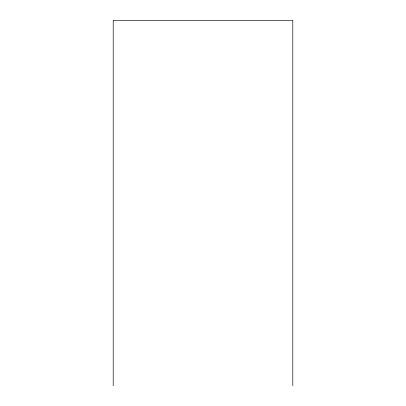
<?xml version="1.0" encoding="UTF-8"?>
<svg xmlns="http://www.w3.org/2000/svg" width="406" height="406" viewBox="0 0 406 406"><rect width="100%" height="100%" fill="white"/><g stroke="black" fill="none" stroke-linecap="round" stroke-linejoin="round"><path stroke-width="0.61" d="M292.802 385.7L292.802 20.3L113.198 20.3L113.198 385.7"/></g></svg>
